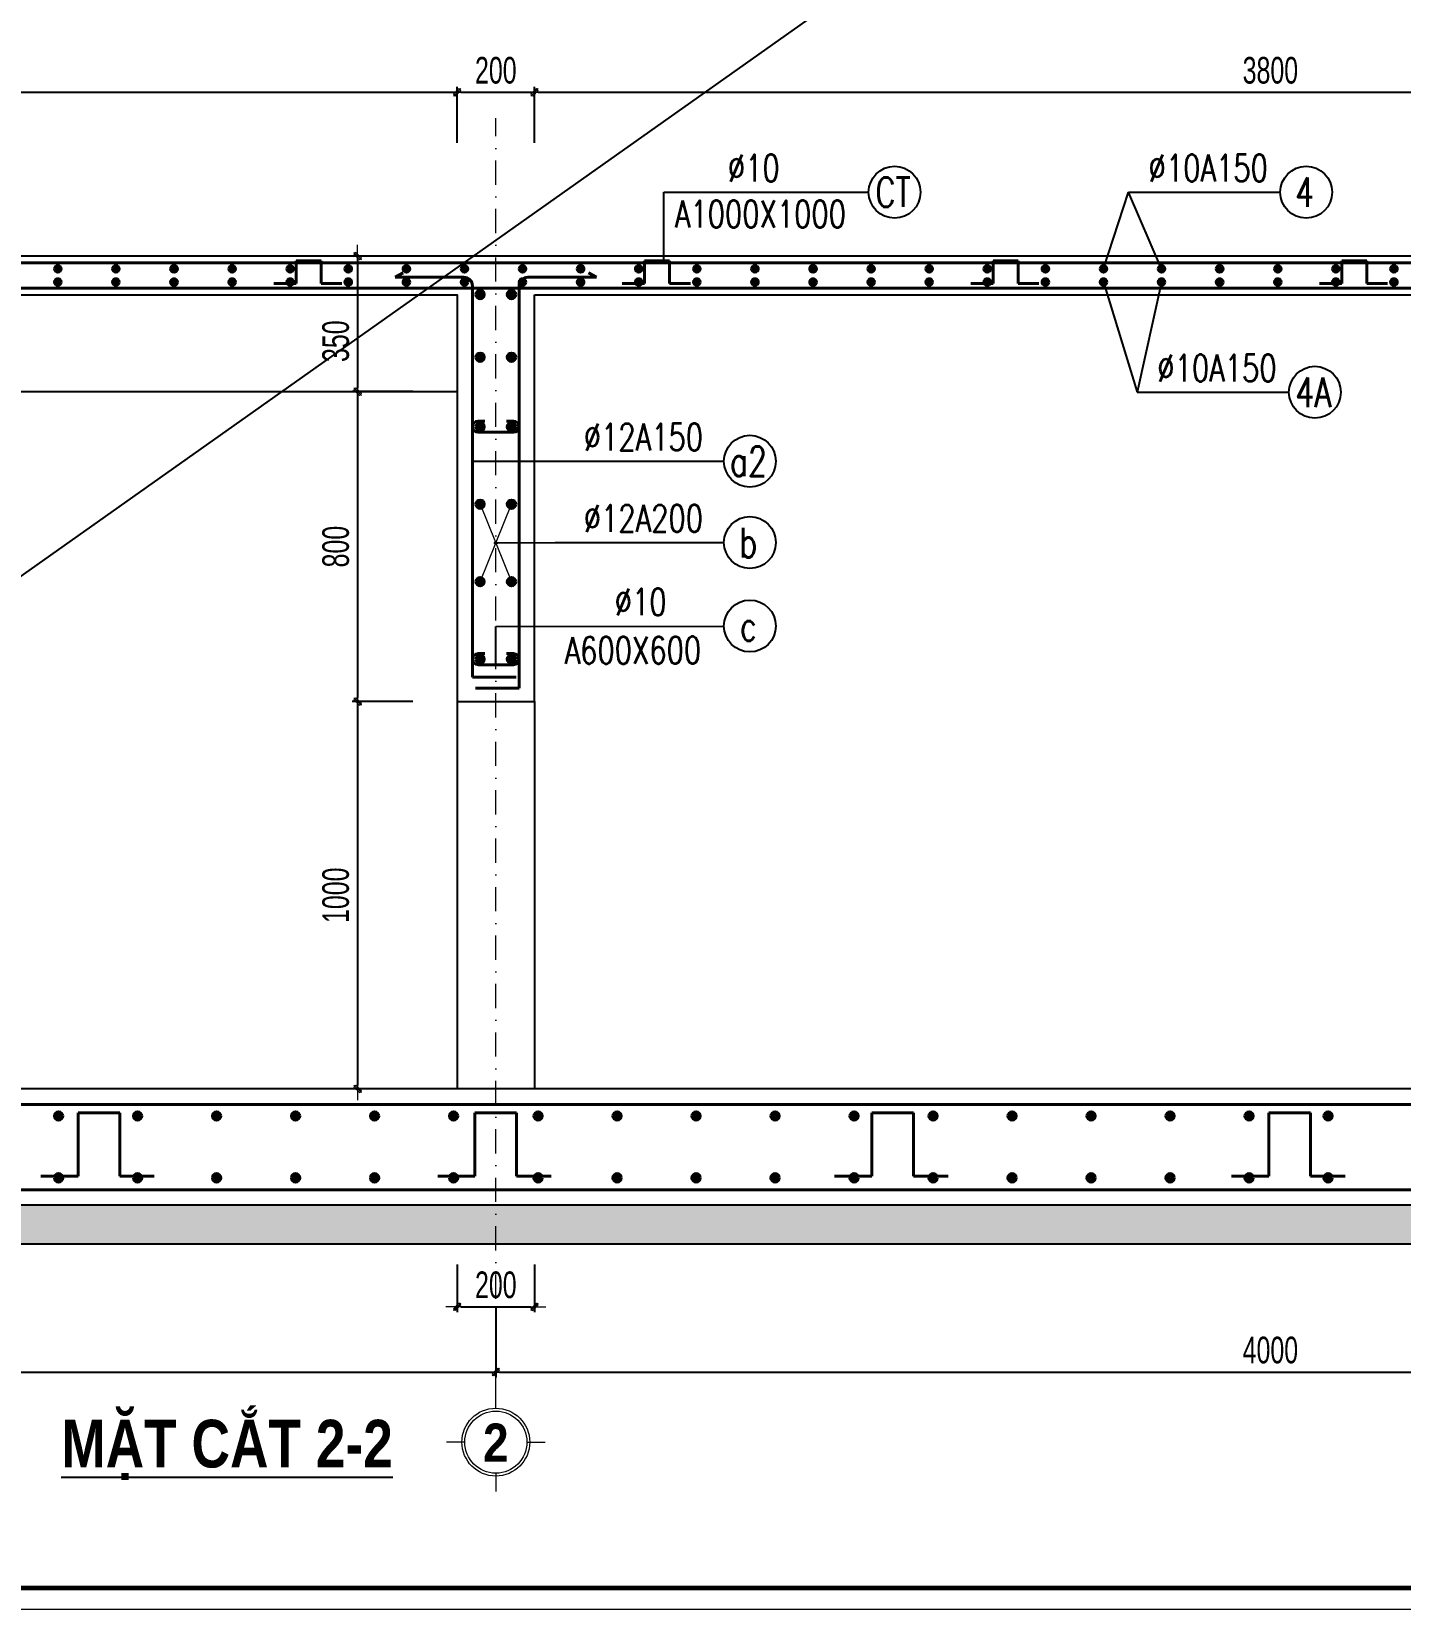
# Model space of a CAD drawing. Extents: x -192823 to 24985, y 78808 to 102574.
# Drawn here: x -57713 to -50644, y 86235 to 94381 of the extents above; entities that cross this region are included whole.
import ezdxf
from ezdxf.enums import TextEntityAlignment as Align

# ---------------------------------------------------------------- set-up
doc = ezdxf.new("R2010")
doc.units = 0
doc.header["$LTSCALE"] = 5
doc.header["$MEASUREMENT"] = 0
doc.header["$PDMODE"] = 3
doc.header["$PDSIZE"] = -5
doc.linetypes.add('DASHDOT', pattern=[1, 0.5, -0.25, 0, -0.25])
doc.layers.get('0').update_dxf_attribs({"linetype": 'CONTINUOUS', "lineweight": 25})
doc.layers.get('DEFPOINTS').update_dxf_attribs({"linetype": 'CONTINUOUS', "lineweight": 9})
for name, color, linetype, lineweight in [('06', 6, 'CONTINUOUS', 40), ('EG Hatch', 252, 'CONTINUOUS', 9), ('EG Net dam3', 1, 'CONTINUOUS', 60), ('EG Text2', 7, 'CONTINUOUS', 20), ('ISO', 153, 'CONTINUOUS', 15), ('Khungten_LCDI', 7, 'CONTINUOUS', 25), ('KICHTHUOC', 167, 'CONTINUOUS', 15), ('LC Dim', 8, 'CONTINUOUS', 18), ('LC ISO', 153, 'CONTINUOUS', 13), ('LC Net dam2', 6, 'CONTINUOUS', 40), ('LC Net thay', 7, 'CONTINUOUS', 25), ('LC Net truc', 79, 'DASHDOT', 13), ('LC Text1', 3, 'CONTINUOUS', 20), ('LC Text2', 7, 'CONTINUOUS', 25), ('Thep', 6, 'CONTINUOUS', 50)]:
    doc.layers.add(name, color=color, linetype=linetype, lineweight=lineweight)
doc.layers.add('KCS_Plotter', color=11, linetype='CONTINUOUS', plot=False)
doc.styles.add('EG 1', font='')
doc.styles.add('HOATBIF', font='hoatbif.shx', dxfattribs={"width": 0.7})
doc.styles.add('Khungten', font='', dxfattribs={"width": 0.9, "height": 5000})
doc.styles.add('LC 1', font='')
doc.styles.add('LC 3', font='vnsimli.shx', dxfattribs={"width": 0.75})
doc.styles.add('LC3', font='', dxfattribs={"width": 0.8})
doc.styles.add('Title', font='', dxfattribs={"width": 0.8})
doc.styles.get('EG 1').set_extended_font_data('.VnAvantH', bold=True)
doc.styles.get('Khungten').set_extended_font_data('.VnAvantH')
doc.styles.get('LC 1').set_extended_font_data('.VnAvantH', bold=True)
doc.styles.get('LC3').set_extended_font_data('.VnArialH', bold=True)
doc.styles.get('Title').set_extended_font_data('.VnBlackH')
doc.dimstyles.new('1-100(1-50)', dxfattribs={"dimscale": 59, "dimtxt": 2.5, "dimasz": 0.35, "dimexe": 0.5, "dimexo": 0, "dimgap": 0.8, "dimtad": 1, "dimdec": 0, "dimzin": 0, "dimdsep": 46, "dimtxsty": 'HOATBIF', "dimblk1": 'DOT', "dimblk2": 'DOT', "dimsah": 1, "dimcen": -1, "dimdle": 1, "dimclrd": 256, "dimclre": 256, "dimclrt": 4, "dimadec": 3, "dimazin": 2, "dimtfac": 0.333333, "dimtdec": 0, "dimtix": 1, "dimtmove": 2, "dimatfit": 3, "dimldrblk": 'DOT', "dimfxl": 1, "dimtvp": 0.833333, "dimtolj": 1, "dimtzin": 0, "dimarcsym": 0})

# ---------------------------------------------------------------- blocks, each defined once
blk = doc.blocks.new('ha tang Nui Beo')
at = {"layer": 'DEFPOINTS', "lineweight": 0}
blk.add_lwpolyline([(-1200, -14850), (-1200, 14850), (40800, 14850), (40800, -14850)], close=True, dxfattribs=at)
at = {"layer": 'Khungten_LCDI', "color": 5, "lineweight": 60}
blk.add_lwpolyline([(0, -14650), (0, 14650), (40600, 14650), (40600, -14650)], close=True, dxfattribs=at)
at = {"color": 7, "style": 'Khungten', "width": 0.8}
for tag, p in [('REVISION', (39499, -10746)), ('NGAYHT', (39546, -11609))]:
    blk.add_attdef(tag, text='', height=200, dxfattribs=at).set_placement(p, align=Align.CENTER)
at = {"layer": 'LC Text1', "style": 'Title', "width": 1.485915}
for tag, p, p2 in [('TENBANVE1', (36913, -8886), (40339, -8886)), ('TENBANVE2', (36913, -9562), (40339, -9562))]:
    blk.add_attdef(tag, text='', height=250, dxfattribs=at).set_placement(p, p2, align=Align.FIT)
at = {"layer": 'LC Text1', "style": 'Title', "width": 0.7}
blk.add_attdef('SOBANVE', text='', height=250, dxfattribs=at).set_placement((39562, -13896), align=Align.CENTER)
blk = doc.blocks.new('thep1')
at = {"layer": '06'}
for p, q in [((-38369, -70304), (-38249, -70304)), ((-38351, -70262), (-38267, -70346)), ((-38351, -70346), (-38267, -70262)), ((-38309, -70244), (-38309, -70364))]:
    blk.add_line(p, q, dxfattribs=at)
blk.add_circle((-38309, -70304), 60, dxfattribs=at)
blk = doc.blocks.new('DOT')
at = {"layer": 'KICHTHUOC'}
blk.add_line((-3, 0), (3, 0), dxfattribs=at)
at = {"layer": 'KICHTHUOC', "color": 4}
blk.add_line((-1, -1), (1, 1), dxfattribs=at)
blk.add_lwpolyline([(0.5, 1), (-1, -0.5), (-0.5, -1), (1, 0.5)], close=True, dxfattribs=at)
blk = doc.blocks.new('*D526')
at = {"layer": 'DEFPOINTS', "color": 0, "transparency": 16777216}
for p in [(-63315.6, 87797.3), (-55315.6, 87797.3), (-55315.6, 87460.6)]:
    blk.add_point(p, dxfattribs=at)
at = {"layer": 'LC Dim', "lineweight": -2, "transparency": 16777216}
for p, q in [((-63315.6, 87797.3), (-63315.6, 87433.1)), ((-55315.6, 87797.3), (-55315.6, 87433.1)), ((-63296.4, 87460.6), (-55334.9, 87460.6))]:
    blk.add_line(p, q, dxfattribs=at)
at = {"layer": 'LC Dim', "lineweight": -2, "transparency": 16777216, "xscale": 19.25, "yscale": 19.25, "zscale": 19.25, "rotation": 180}
blk.add_blockref('DOT', (-63315.6, 87460.6), dxfattribs=at)
at = {"layer": 'LC Dim', "lineweight": -2, "transparency": 16777216, "xscale": 19.25, "yscale": 19.25, "zscale": 19.25}
blk.add_blockref('DOT', (-55315.6, 87460.6), dxfattribs=at)
at = {"layer": 'LC Dim', "color": 4, "transparency": 16777216, "insert": (-59315.6, 87573.3), "char_height": 137.5, "attachment_point": 5, "style": 'HOATBIF'}
blk.add_mtext('\\A1;4000', dxfattribs=at)
blk = doc.blocks.new('TIEUDE1')
at = {"layer": 'EG Text2', "color": 7, "style": 'EG 1'}
blk.add_attdef('TIªU§Ò', text='', height=5, dxfattribs=at).set_placement((0, 0), align=Align.BOTTOM_CENTER)
blk.add_attdef('TL', text='', height=3, dxfattribs=at).set_placement((0, -2), align=Align.TOP_CENTER)
blk = doc.blocks.new('TTRUC')
at = {"layer": 'ISO'}
for p, q in [((0, 6.95), (0, 10.71)), ((-6.37, 0), (-10.13, 0)), ((6.37, 0), (10.13, 0)), ((0, -6.37), (0, -10.13))]:
    blk.add_line(p, q, dxfattribs=at)
blk.add_circle((0, 0), 6.37, dxfattribs=at)
at = {"layer": 'KICHTHUOC'}
blk.add_circle((0, 0), 6.95, dxfattribs=at)
blk = doc.blocks.new('*D529')
at = {"layer": 'DEFPOINTS', "color": 0, "transparency": 16777216}
for p in [(-55315.6, 87797.3), (-47315.6, 87797.3), (-47315.6, 87460.6)]:
    blk.add_point(p, dxfattribs=at)
at = {"layer": 'LC Dim', "lineweight": -2, "transparency": 16777216}
for p, q in [((-55315.6, 87797.3), (-55315.6, 87433.1)), ((-47315.6, 87797.3), (-47315.6, 87433.1)), ((-55296.4, 87460.6), (-47334.9, 87460.6))]:
    blk.add_line(p, q, dxfattribs=at)
at = {"layer": 'LC Dim', "lineweight": -2, "transparency": 16777216, "xscale": 19.25, "yscale": 19.25, "zscale": 19.25, "rotation": 180}
blk.add_blockref('DOT', (-55315.6, 87460.6), dxfattribs=at)
at = {"layer": 'LC Dim', "lineweight": -2, "transparency": 16777216, "xscale": 19.25, "yscale": 19.25, "zscale": 19.25}
blk.add_blockref('DOT', (-47315.6, 87460.6), dxfattribs=at)
at = {"layer": 'LC Dim', "color": 4, "transparency": 16777216, "insert": (-51315.6, 87573.3), "char_height": 137.5, "attachment_point": 5, "style": 'HOATBIF'}
blk.add_mtext('\\A1;4000', dxfattribs=at)
blk = doc.blocks.new('*D530')
at = {"layer": 'DEFPOINTS', "color": 0, "transparency": 16777216}
for p in [(-55515.6, 88016.5), (-55115.6, 88016.5), (-55115.6, 87797.3)]:
    blk.add_point(p, dxfattribs=at)
at = {"layer": 'LC Dim', "lineweight": -2, "transparency": 16777216}
for p, q in [((-55515.6, 88016.5), (-55515.6, 87769.8)), ((-55115.6, 88016.5), (-55115.6, 87769.8)), ((-55496.4, 87797.3), (-55134.9, 87797.3))]:
    blk.add_line(p, q, dxfattribs=at)
at = {"layer": 'LC Dim', "lineweight": -2, "transparency": 16777216, "xscale": 19.25, "yscale": 19.25, "zscale": 19.25, "rotation": 180}
blk.add_blockref('DOT', (-55515.6, 87797.3), dxfattribs=at)
at = {"layer": 'LC Dim', "lineweight": -2, "transparency": 16777216, "xscale": 19.25, "yscale": 19.25, "zscale": 19.25}
blk.add_blockref('DOT', (-55115.6, 87797.3), dxfattribs=at)
at = {"layer": 'LC Dim', "color": 4, "transparency": 16777216, "insert": (-55315.6, 87910.1), "char_height": 137.5, "attachment_point": 5, "style": 'HOATBIF'}
blk.add_mtext('\\A1;200', dxfattribs=at)
blk = doc.blocks.new('*U540')
at = {"layer": 'LC Net dam2', "ltscale": 2}
for p, q in [((-100.8, -163.2), (-100.8, 163.2)), ((-100.8, 163.2), (114.5, 163.2)), ((114.5, 163.2), (114.5, -163.2)), ((-293.3, -163.2), (-100.8, -163.2)), ((114.5, -163.2), (293.3, -163.2))]:
    blk.add_line(p, q, dxfattribs=at)
blk = doc.blocks.new('*U541')
at = {"layer": 'EG Net dam3', "color": 0, "linetype": 'ByBlock', "lineweight": -2}
for p in [(0, 0), (2050, 0), (4100, 0)]:
    blk.add_blockref('*U540', p, dxfattribs=at)
at = {"layer": 'EG Net dam3', "color": 0, "linetype": 'ByBlock', "lineweight": -2, "transparency": 16777216}
for p in [(6150, 0), (8200, 0), (10250, 0), (12300, 0)]:
    blk.add_blockref('*U540', p, dxfattribs=at)
blk = doc.blocks.new('*U542')
at = {"layer": 'LC Net dam2', "ltscale": 2}
for p, q in [((-60.5, -59.2), (-60.5, 59.2)), ((-60.5, 59.2), (68.7, 59.2)), ((68.7, 59.2), (68.7, -59.2)), ((-176, -59.2), (-60.5, -59.2)), ((68.7, -59.2), (176, -59.2))]:
    blk.add_line(p, q, dxfattribs=at)
blk = doc.blocks.new('*U543')
at = {"layer": 'LC Net thay', "color": 0, "linetype": 'ByBlock', "lineweight": -2}
for p in [(0, 0), (1800, 0), (3600, 0)]:
    blk.add_blockref('*U542', p, dxfattribs=at)
at = {"layer": 'LC Net thay', "color": 0, "linetype": 'ByBlock', "lineweight": -2, "transparency": 16777216}
for p in [(5400, 0), (7200, 0), (9000, 0), (10800, 0), (12600, 0)]:
    blk.add_blockref('*U542', p, dxfattribs=at)
blk = doc.blocks.new('*D545')
at = {"layer": 'DEFPOINTS', "color": 0, "transparency": 16777216}
for p in [(-55515.6, 94067.8), (-63115.6, 93806.3), (-55515.6, 93806.3)]:
    blk.add_point(p, dxfattribs=at)
at = {"layer": 'LC Dim', "lineweight": -2, "transparency": 16777216}
for p, q in [((-63115.6, 93806.3), (-63115.6, 94095.3)), ((-55515.6, 93806.3), (-55515.6, 94095.3)), ((-63096.4, 94067.8), (-55534.9, 94067.8))]:
    blk.add_line(p, q, dxfattribs=at)
at = {"layer": 'LC Dim', "lineweight": -2, "transparency": 16777216, "xscale": 19.25, "yscale": 19.25, "zscale": 19.25, "rotation": 180}
blk.add_blockref('DOT', (-63115.6, 94067.8), dxfattribs=at)
at = {"layer": 'LC Dim', "lineweight": -2, "transparency": 16777216, "xscale": 19.25, "yscale": 19.25, "zscale": 19.25}
blk.add_blockref('DOT', (-55515.6, 94067.8), dxfattribs=at)
at = {"layer": 'LC Dim', "color": 4, "transparency": 16777216, "insert": (-59315.6, 94180.6), "char_height": 137.5, "attachment_point": 5, "style": 'HOATBIF'}
blk.add_mtext('\\A1;3800', dxfattribs=at)
blk = doc.blocks.new('*D546')
at = {"layer": 'DEFPOINTS', "color": 0, "transparency": 16777216}
for p in [(-55115.6, 94067.8), (-55515.6, 93806.3), (-55115.6, 93806.3)]:
    blk.add_point(p, dxfattribs=at)
at = {"layer": 'LC Dim', "lineweight": -2, "transparency": 16777216}
for p, q in [((-55515.6, 93806.3), (-55515.6, 94095.3)), ((-55115.6, 93806.3), (-55115.6, 94095.3)), ((-55496.4, 94067.8), (-55134.9, 94067.8))]:
    blk.add_line(p, q, dxfattribs=at)
at = {"layer": 'LC Dim', "lineweight": -2, "transparency": 16777216, "xscale": 19.25, "yscale": 19.25, "zscale": 19.25, "rotation": 180}
blk.add_blockref('DOT', (-55515.6, 94067.8), dxfattribs=at)
at = {"layer": 'LC Dim', "lineweight": -2, "transparency": 16777216, "xscale": 19.25, "yscale": 19.25, "zscale": 19.25}
blk.add_blockref('DOT', (-55115.6, 94067.8), dxfattribs=at)
at = {"layer": 'LC Dim', "color": 4, "transparency": 16777216, "insert": (-55315.6, 94180.6), "char_height": 137.5, "attachment_point": 5, "style": 'HOATBIF'}
blk.add_mtext('\\A1;200', dxfattribs=at)
blk = doc.blocks.new('*D547')
at = {"layer": 'DEFPOINTS', "color": 0, "transparency": 16777216}
for p in [(-47515.6, 94067.8), (-55115.6, 93806.3), (-47515.6, 93806.3)]:
    blk.add_point(p, dxfattribs=at)
at = {"layer": 'LC Dim', "lineweight": -2, "transparency": 16777216}
for p, q in [((-55115.6, 93806.3), (-55115.6, 94095.3)), ((-47515.6, 93806.3), (-47515.6, 94095.3)), ((-55096.4, 94067.8), (-47534.9, 94067.8))]:
    blk.add_line(p, q, dxfattribs=at)
at = {"layer": 'LC Dim', "lineweight": -2, "transparency": 16777216, "xscale": 19.25, "yscale": 19.25, "zscale": 19.25, "rotation": 180}
blk.add_blockref('DOT', (-55115.6, 94067.8), dxfattribs=at)
at = {"layer": 'LC Dim', "lineweight": -2, "transparency": 16777216, "xscale": 19.25, "yscale": 19.25, "zscale": 19.25}
blk.add_blockref('DOT', (-47515.6, 94067.8), dxfattribs=at)
at = {"layer": 'LC Dim', "color": 4, "transparency": 16777216, "insert": (-51315.6, 94180.6), "char_height": 137.5, "attachment_point": 5, "style": 'HOATBIF'}
blk.add_mtext('\\A1;3800', dxfattribs=at)
blk = doc.blocks.new('*D587')
at = {"layer": 'DEFPOINTS', "color": 0, "transparency": 16777216}
for p in [(-55744.3, 90922.2), (-56029.2, 88922.2), (-55744.3, 88922.2)]:
    blk.add_point(p, dxfattribs=at)
at = {"layer": 'LC Dim', "lineweight": -2, "transparency": 16777216}
for p, q in [((-55744.3, 90922.2), (-56056.7, 90922.2)), ((-56029.2, 90902.9), (-56029.2, 88941.4)), ((-55744.3, 88922.2), (-56056.7, 88922.2))]:
    blk.add_line(p, q, dxfattribs=at)
at = {"layer": 'LC Dim', "lineweight": -2, "transparency": 16777216, "xscale": 19.25, "yscale": 19.25, "zscale": 19.25}
for p, rotation in [((-56029.2, 90922.2), 90), ((-56029.2, 88922.2), 270)]:
    blk.add_blockref('DOT', p, dxfattribs=dict(at, rotation=rotation))
at = {"layer": 'LC Dim', "color": 4, "transparency": 16777216, "insert": (-56142, 89922.2), "char_height": 137.5, "attachment_point": 5, "rotation": 90, "style": 'HOATBIF'}
blk.add_mtext('\\A1;1000', dxfattribs=at)
blk = doc.blocks.new('*D588')
at = {"layer": 'DEFPOINTS', "color": 0, "transparency": 16777216}
for p in [(-55744.3, 92522.2), (-56029.2, 90922.2), (-55744.3, 90922.2)]:
    blk.add_point(p, dxfattribs=at)
at = {"layer": 'LC Dim', "lineweight": -2, "transparency": 16777216}
for p, q in [((-55744.3, 92522.2), (-56056.7, 92522.2)), ((-56029.2, 92502.9), (-56029.2, 90941.4)), ((-55744.3, 90922.2), (-56056.7, 90922.2))]:
    blk.add_line(p, q, dxfattribs=at)
at = {"layer": 'LC Dim', "lineweight": -2, "transparency": 16777216, "xscale": 19.25, "yscale": 19.25, "zscale": 19.25}
for p, rotation in [((-56029.2, 92522.2), 90), ((-56029.2, 90922.2), 270)]:
    blk.add_blockref('DOT', p, dxfattribs=dict(at, rotation=rotation))
at = {"layer": 'LC Dim', "color": 4, "transparency": 16777216, "insert": (-56142, 91722.2), "char_height": 137.5, "attachment_point": 5, "rotation": 90, "style": 'HOATBIF'}
blk.add_mtext('\\A1;800', dxfattribs=at)
blk = doc.blocks.new('*D589')
at = {"layer": 'DEFPOINTS', "color": 0, "transparency": 16777216}
for p in [(-55744.3, 93222.2), (-56029.2, 92522.2), (-55744.3, 92522.2)]:
    blk.add_point(p, dxfattribs=at)
at = {"layer": 'LC Dim', "lineweight": -2, "transparency": 16777216}
for p, q in [((-55744.3, 93222.2), (-56056.7, 93222.2)), ((-56029.2, 93202.9), (-56029.2, 92541.4)), ((-55744.3, 92522.2), (-56056.7, 92522.2))]:
    blk.add_line(p, q, dxfattribs=at)
at = {"layer": 'LC Dim', "lineweight": -2, "transparency": 16777216, "xscale": 19.25, "yscale": 19.25, "zscale": 19.25}
for p, rotation in [((-56029.2, 93222.2), 90), ((-56029.2, 92522.2), 270)]:
    blk.add_blockref('DOT', p, dxfattribs=dict(at, rotation=rotation))
at = {"layer": 'LC Dim', "color": 4, "transparency": 16777216, "insert": (-56142, 92782.8), "char_height": 137.5, "attachment_point": 5, "rotation": 90, "style": 'HOATBIF'}
blk.add_mtext('\\A1;350', dxfattribs=at)

msp = doc.modelspace()

# ---------------------------------------------------------------- hatches: boundary and pattern name
at = {"layer": 'EG Hatch'}
h = msp.add_hatch(dxfattribs=at)
h.set_pattern_fill('AR-CONC', color=256, scale=30, style=0)
h.set_pattern_definition([(50, (55361.52, -90476.88), (215.17805, -18.82564), [22.5, -247.5]), (355, (55361.52, -90476.88), (-41.6254, 225.65764), [18, -198]), (100.4514, (55379.46, -90478.45), (173.55281, 206.83186), [19.12206, -210.34263]), (46.1842, (55361.52, -90416.88), (320.1723, -49.6557), [33.75, -371.25]), (96.6356, (55388.2, -90421.02), (280.3988, 292.23536), [28.6831, -315.5139]), (351.1842, (55361.52, -90416.88), (280.3986, 292.2356), [27, -297]), (21, (55391.52, -90431.88), (179.07212, -120.78567), [22.5, -247.5]), (326, (55391.52, -90431.88), (72.9946, 217.54501), [18, -198]), (71.4514, (55406.45, -90441.95), (252.06679, 96.75915), [19.12206, -210.34263]), (37.5, (55361.524, -90476.88), (3.647957, 99.868156), [0, -195.6, 0, -201, 0, -198.75]), (7.5, (55361.52, -90476.88), (78.92086, 118.323514), [0, -114.6, 0, -191.1, 0, -75.75]), (327.5, (55294.62, -90476.88), (160.14673, -6.766462), [0, -75, 0, -234, 0, -310.5]), (317.5, (55264.62, -90476.88), (174.95585, 30.031495), [0, -97.5, 0, -155.4, 0, -220.5])])
h.paths.add_polyline_path([(-46515.6, 88122.2), (-46515.6, 88322.2), (-46715.6, 88322.2), (-63915.6, 88322.2), (-64115.6, 88322.2), (-64115.6, 88122.2)])

# ---------------------------------------------------------------- linework, layer by layer
at = {"layer": 'KCS_Plotter'}
msp.add_line((-65312.7, 86234.9), (-42215.1, 102568.2), dxfattribs=at)
at = {"layer": 'LC ISO'}
for p, q in [((-55396.7, 91941.1), (-55234.5, 91541.1)), ((-55396.7, 91541.1), (-55234.5, 91941.1))]:
    msp.add_line(p, q, dxfattribs=at)
at = {"layer": 'LC Net dam2', "ltscale": 2}
for p, q in [((-63469.2, 93187.2), (-47162.1, 93187.2)), ((-55836, 93112.9), (-55794, 93135.7)), ((-54795.2, 93112.9), (-54837.2, 93135.7)), ((-47175.3, 93057.2), (-63455.9, 93057.2)), ((-55481, 93112.9), (-55836, 93112.9)), ((-55436, 93067.9), (-55436, 91048.7, 0)), ((-55195.2, 93067.9), (-55195.2, 90991.6, 0)), ((-55150.2, 93112.9), (-54795.2, 93112.9)), ((-55436, 91048.7, 0), (-55210.3, 91048.7, 0)), ((-55195.2, 90991.6, 0), (-55421, 90991.6, 0)), ((-63826.3, 88842.5), (-46815.5, 88842.5)), ((-46819.5, 88401.8), (-63822.3, 88401.8))]:
    msp.add_line(p, q, dxfattribs=at)
at = {"layer": 'LC Net dam2', "ltscale": 2, "elevation": 0}
for points in [[(-55371.6, 92369.9), (-55407.6, 92369.9, 1), (-55407.6, 92312.3), (-55224.8, 92312.3, 1), (-55224.8, 92369.9), (-55260.8, 92369.9)], [(-55371.6, 91169.9), (-55407.6, 91169.9, 1), (-55407.6, 91112.3), (-55224.8, 91112.3, 1), (-55224.8, 91169.9), (-55260.8, 91169.9)]]:
    msp.add_lwpolyline(points, format="xyb", dxfattribs=at)
at = {"layer": 'LC Net dam2', "ltscale": 2}
for centre, start, end in [((-55481, 93067.9, 0), 0.00017, 90), ((-55150.2, 93067.9, 0), 90, 179.99983)]:
    msp.add_arc(centre, 45, start, end, dxfattribs=at)
at = {"layer": 'LC Net thay'}
for p, q in [((-51065.6, 93222.2), (-63515.6, 93222.2)), ((-47115.6, 93222.2), (-51065.6, 93222.2)), ((-55115.6, 90922.2), (-55115.6, 93022.2)), ((-63115.6, 92522.2), (-55515.6, 92522.2)), ((-55515.6, 90922.2), (-55115.6, 90922.2)), ((-55515.6, 90922.2), (-55515.6, 88922.2)), ((-55115.6, 90922.2), (-55115.6, 88922.2)), ((-47915.6, 88922.2), (-62715.6, 88922.2)), ((-46715.6, 88322.2), (-63915.6, 88322.2)), ((-64115.6, 88122.2), (-46515.6, 88122.2))]:
    msp.add_line(p, q, dxfattribs=at)
at = {"layer": 'LC Net thay', "elevation": 0}
for points in [[(-63115.6, 89322.2), (-63115.6, 93022.2), (-55515.6, 93022.2), (-55515.6, 90922.2)], [(-55115.6, 93022.2), (-47515.6, 93022.2), (-47515.6, 89322.2)]]:
    msp.add_lwpolyline(points, dxfattribs=at)
at = {"layer": 'LC Net truc', "ltscale": 50}
msp.add_line((-55315.6, 87338.3), (-55315.6, 93934.2), dxfattribs=at)
at = {"layer": 'LC Text2', "ltscale": 100}
for centre in [(-53256.4, 93552.1), (-51130.7, 93552.1), (-51085.8, 92519.2), (-54003.6, 92163, 0), (-54003.6, 91743.2, 0), (-54003.6, 91312.1, 0)]:
    msp.add_circle(centre, 133.8, dxfattribs=at)

# ---------------------------------------------------------------- block references
at = {"layer": 'EG Net dam3'}
msp.add_blockref('*U541', (-61472.5, 88635.5), dxfattribs=at)
at = {"layer": 'LC ISO', "xscale": 25.19610490049305, "yscale": 25.19610490049305, "zscale": 25.19610490049305}
msp.add_blockref('TTRUC', (-55315.6, 87098.6), dxfattribs=at)
at = {"layer": 'LC Net thay', "xscale": 0.5499438690155207, "yscale": 0.5499438690155207, "zscale": 0.5499438690155207}
msp.add_blockref('ha tang Nui Beo', (-64652.8, 94401.5), dxfattribs=at)
at = {"layer": 'LC Net thay'}
msp.add_blockref('*U543', (-61686.8, 93139.2), dxfattribs=at)
at = {"layer": 'LC Text2'}
ref = msp.add_blockref('TIEUDE1', (-56703.5, 86893.9), dxfattribs=dict(at, xscale=50.00000000009664, yscale=50.00000000009664, zscale=50.00000000009664))
ref.add_attrib('TIªU§Ò', '%%UmÆt c¾t 2-2', dxfattribs={"color": 7, "height": 246.221, "style": 'LC3', "width": 0.8}).set_placement((-56703.5, 86893.9), align=Align.BOTTOM_CENTER)
at = {"layer": 'Thep'}
for p, xscale, yscale, zscale, rotation in [((-77825.1, 82123.3), -0.2879999999888242, 0.2880000000447036, 0.288, 90), ((-77525.1, 82123.3), -0.2879999999888242, 0.2880000000447036, 0.288, 90), ((-77225.1, 82123.3), -0.2879999999888242, 0.2880000000447036, 0.288, 90), ((-76925.1, 82123.3), -0.2879999999888242, 0.2880000000447036, 0.288, 90), ((-76625.1, 82123.3), -0.2879999999888242, 0.2880000000447036, 0.288, 90), ((-76325.1, 82123.3), -0.2879999999888242, 0.2880000000447036, 0.288, 90), ((-76025.1, 82123.3), -0.2879999999888242, 0.2880000000447036, 0.288, 90), ((-75725.1, 82123.3), -0.2879999999888242, 0.2880000000447036, 0.288, 90), ((-75425.1, 82123.3), -0.2879999999888242, 0.2880000000447036, 0.288, 90), ((-75125.1, 82123.3), -0.2879999999888242, 0.2880000000447036, 0.288, 90), ((-74825.1, 82123.3), -0.2879999999888242, 0.2880000000447036, 0.288, 90), ((-74525.1, 82123.3), -0.2879999999888242, 0.2880000000447036, 0.288, 90), ((-74225.1, 82123.3), -0.2879999999888242, 0.2880000000447036, 0.288, 90), ((-73925.1, 82123.3), -0.2879999999888242, 0.2880000000447036, 0.288, 90), ((-73625.1, 82123.3), -0.2879999999888242, 0.2880000000447036, 0.288, 90), ((-73325.1, 82123.3), -0.2879999999888242, 0.2880000000447036, 0.288, 90), ((-73025.1, 82123.3), -0.2879999999888242, 0.2880000000447036, 0.288, 90), ((-72725.1, 82123.3), -0.2879999999888242, 0.2880000000447036, 0.288, 90), ((-72425.1, 82123.3), -0.2879999999888242, 0.2880000000447036, 0.288, 90), ((-72125.1, 82123.3), -0.2879999999888242, 0.2880000000447036, 0.288, 90), ((-71825.1, 82123.3), -0.2879999999888242, 0.2880000000447036, 0.288, 90), ((-71525.1, 82123.3), -0.2879999999888242, 0.2880000000447036, 0.288, 90), ((-71225.1, 82123.3), -0.2879999999888242, 0.2880000000447036, 0.288, 90), ((-70925.1, 82123.3), -0.2879999999888242, 0.2880000000447036, 0.288, 90), ((-77825.1, 104121), 0.2879999999888242, 0.2879999999888242, 0.2879999999888242, 90.00000000000001), ((-77525.1, 104121), 0.2879999999888242, 0.2879999999888242, 0.2879999999888242, 90.00000000000001), ((-77225.1, 104121), 0.2879999999888242, 0.2879999999888242, 0.2879999999888242, 90.00000000000001), ((-76925.1, 104121), 0.2879999999888242, 0.2879999999888242, 0.2879999999888242, 90.00000000000001), ((-76625.1, 104121), 0.2879999999888242, 0.2879999999888242, 0.2879999999888242, 90.00000000000001), ((-76325.1, 104121), 0.2879999999888242, 0.2879999999888242, 0.2879999999888242, 90.00000000000001), ((-76025.1, 104121), 0.2879999999888242, 0.2879999999888242, 0.2879999999888242, 90.00000000000001), ((-75725.1, 104121), 0.2879999999888242, 0.2879999999888242, 0.2879999999888242, 90.00000000000001), ((-30087.3, 106814.9), -0.3599999999860302, 0.3599999999860302, 0.3599999999860302, 270), ((-80544, 106814.9), 0.3599999999860302, 0.3599999999860302, 0.3599999999860302, 90.00000000000001), ((-75425.1, 104121), 0.2879999999888242, 0.2879999999888242, 0.2879999999888242, 90.00000000000001), ((-75125.1, 104121), 0.2879999999888242, 0.2879999999888242, 0.2879999999888242, 90.00000000000001), ((-74825.1, 104121), 0.2879999999888242, 0.2879999999888242, 0.2879999999888242, 90.00000000000001), ((-74525.1, 104121), 0.2879999999888242, 0.2879999999888242, 0.2879999999888242, 90.00000000000001), ((-74225.1, 104121), 0.2879999999888242, 0.2879999999888242, 0.2879999999888242, 90.00000000000001), ((-73925.1, 104121), 0.2879999999888242, 0.2879999999888242, 0.2879999999888242, 90.00000000000001), ((-73625.1, 104121), 0.2879999999888242, 0.2879999999888242, 0.2879999999888242, 90.00000000000001), ((-73325.1, 104121), 0.2879999999888242, 0.2879999999888242, 0.2879999999888242, 90.00000000000001), ((-73025.1, 104121), 0.2879999999888242, 0.2879999999888242, 0.2879999999888242, 90.00000000000001), ((-72725.1, 104121), 0.2879999999888242, 0.2879999999888242, 0.2879999999888242, 90.00000000000001), ((-72425.1, 104121), 0.2879999999888242, 0.2879999999888242, 0.2879999999888242, 90.00000000000001), ((-72125.1, 104121), 0.2879999999888242, 0.2879999999888242, 0.2879999999888242, 90.00000000000001), ((-71825.1, 104121), 0.2879999999888242, 0.2879999999888242, 0.2879999999888242, 90.00000000000001), ((-71525.1, 104121), 0.2879999999888242, 0.2879999999888242, 0.2879999999888242, 90.00000000000001), ((-71225.1, 104121), 0.2879999999888242, 0.2879999999888242, 0.2879999999888242, 90.00000000000001), ((-70925.1, 104121), 0.2879999999888242, 0.2879999999888242, 0.2879999999888242, 90.00000000000001), ((-30087.3, 106491.4), -0.3599999999860302, 0.3599999999860302, 0.3599999999860302, 270), ((-80544, 106491.4), 0.3599999999860302, 0.3599999999860302, 0.3599999999860302, 90.00000000000001), ((-30087.3, 106132.4), -0.3599999999860302, 0.3599999999860302, 0.3599999999860302, 270), ((-80544, 106132.4), 0.3599999999860302, 0.3599999999860302, 0.3599999999860302, 90.00000000000001), ((-30087.3, 105732.4), -0.3599999999860302, 0.3599999999860302, 0.3599999999860302, 270), ((-80544, 105732.4), 0.3599999999860302, 0.3599999999860302, 0.3599999999860302, 90.00000000000001), ((-30087.3, 105332.4), -0.3599999999860302, 0.3599999999860302, 0.3599999999860302, 270), ((-80544, 105332.4), 0.3599999999860302, 0.3599999999860302, 0.3599999999860302, 90.00000000000001), ((-30087.3, 104932.4), -0.3599999999860302, 0.3599999999860302, 0.3599999999860302, 270), ((-80544, 104932.4), 0.3599999999860302, 0.3599999999860302, 0.3599999999860302, 90.00000000000001), ((-43782.5, 63153.8), -0.3599999999860302, 0.3599999999860302, 0.3599999999860302, 180), ((-43374.5, 63153.8), -0.3599999999860302, 0.3599999999860302, 0.3599999999860302, 180), ((-42966.5, 63153.8), -0.3599999999860302, 0.3599999999860302, 0.3599999999860302, 180), ((-42558.5, 63153.8), -0.3599999999860302, 0.3599999999860302, 0.3599999999860302, 180), ((-42150.5, 63153.8), -0.3599999999860302, 0.3599999999860302, 0.3599999999860302, 180), ((-41742.5, 63153.8), -0.3599999999860302, 0.3599999999860302, 0.3599999999860302, 180), ((-68888.8, 63153.8), 0.3599999999860302, 0.3599999999860302, 0.3599999999860302, 180), ((-68480.8, 63153.8), 0.3599999999860302, 0.3599999999860302, 0.3599999999860302, 180), ((-68072.8, 63153.8), 0.3599999999860302, 0.3599999999860302, 0.3599999999860302, 180), ((-67664.8, 63153.8), 0.3599999999860302, 0.3599999999860302, 0.3599999999860302, 180), ((-67256.8, 63153.8), 0.3599999999860302, 0.3599999999860302, 0.3599999999860302, 180), ((-66848.8, 63153.8), 0.3599999999860302, 0.3599999999860302, 0.3599999999860302, 180), ((-66440.8, 63153.8), 0.3599999999860302, 0.3599999999860302, 0.3599999999860302, 180), ((-66032.8, 63153.8), 0.3599999999860302, 0.3599999999860302, 0.3599999999860302, 180), ((-65624.8, 63153.8), 0.3599999999860302, 0.3599999999860302, 0.3599999999860302, 180), ((-65216.8, 63153.8), 0.3599999999860302, 0.3599999999860302, 0.3599999999860302, 180), ((-64808.8, 63153.8), 0.3599999999860302, 0.3599999999860302, 0.3599999999860302, 180)]:
    msp.add_blockref('thep1', p, dxfattribs=dict(at, xscale=xscale, yscale=yscale, zscale=zscale, rotation=rotation))
at = {"layer": 'Thep', "yscale": 0.3599999999860302, "zscale": 0.3599999999860302}
for p, xscale in [((-43782.5, 114092.1), 0.3599999999860302), ((-43374.5, 114092.1), 0.3599999999860302), ((-42966.5, 114092.1), 0.3599999999860302), ((-42558.5, 114092.1), 0.3599999999860302), ((-42150.5, 114092.1), 0.3599999999860302), ((-41742.5, 114092.1), 0.3599999999860302), ((-68888.8, 114092.1), -0.3599999999860302), ((-68480.8, 114092.1), -0.3599999999860302), ((-68072.8, 114092.1), -0.3599999999860302), ((-67664.8, 114092.1), -0.3599999999860302), ((-67256.8, 114092.1), -0.3599999999860302), ((-66848.8, 114092.1), -0.3599999999860302), ((-66440.8, 114092.1), -0.3599999999860302), ((-66032.8, 114092.1), -0.3599999999860302), ((-65624.8, 114092.1), -0.3599999999860302), ((-65216.8, 114092.1), -0.3599999999860302), ((-64808.8, 114092.1), -0.3599999999860302)]:
    msp.add_blockref('thep1', p, dxfattribs=dict(at, xscale=xscale))

# ---------------------------------------------------------------- texts
at = {"layer": 'LC Text1', "ltscale": 0.2, "style": 'LC 1', "width": 0.9}
msp.add_text('2', height=197.3, dxfattribs=at).set_placement((-55315.6, 86938.1), align=Align.BOTTOM_CENTER)
at = {"layer": 'LC Text2', "linetype": 'ByBlock', "style": 'LC 3', "width": 0.75}
for s, p in [('%%C10', (-54117.3, 93607.5)), ('%%C10A150', (-51944.5, 93607.5)), ('A1000X1000', (-54391.3, 93369.7)), ('%%C10A150', (-51899.6, 92574.7)), ('%%C12A150', (-54861.5, 92218.4, 0)), ('%%C12A200', (-54861.5, 91798.7, 0)), ('%%C10', (-54701.8, 91367.5, 0))]:
    msp.add_text(s, height=138.89, dxfattribs=at).set_placement(p)
at = {"layer": 'LC Text2', "ltscale": 100, "style": 'LC 3', "width": 0.75}
for s, height, p in [('CT', 152.78, (-53264, 93552.1)), ('4', 152.8, (-51138.3, 93552.1)), ('4A', 152.78, (-51093.3, 92519.2)), ('a2', 152.78, (-54011.1, 92163, 0)), ('b', 152.8, (-54011.1, 91743.2, 0)), ('c', 152.8, (-54011.1, 91312.1, 0))]:
    msp.add_text(s, height=height, dxfattribs=at).set_placement(p, align=Align.MIDDLE_CENTER)
at = {"layer": 'LC Text2', "linetype": 'ByBlock', "style": 'LC 3', "width": 0.75}
msp.add_text('A600X600', height=138.89, rotation=0.18972, dxfattribs=at).set_placement((-54960.2, 91116.2, 0))

# ---------------------------------------------------------------- dimensions: what is measured, and where the dimension line sits
at = {"layer": 'LC Dim'}
for base, p1, p2, picture, middle in [((-55515.6, 94067.8), (-63115.6, 93806.3), (-55515.6, 93806.3), '*D545', (-59315.6, 94180.6)), ((-55115.6, 94067.8), (-55515.6, 93806.3), (-55115.6, 93806.3), '*D546', (-55315.6, 94180.6)), ((-47515.6, 94067.8), (-55115.6, 93806.3), (-47515.6, 93806.3), '*D547', (-51315.6, 94180.6)), ((-55115.6, 87797.3), (-55515.6, 88016.5), (-55115.6, 88016.5), '*D530', (-55315.6, 87910.1)), ((-55315.6, 87460.6), (-63315.6, 87797.3), (-55315.6, 87797.3), '*D526', (-59315.6, 87573.3)), ((-47315.6, 87460.6), (-55315.6, 87797.3), (-47315.6, 87797.3), '*D529', (-51315.6, 87573.3))]:
    dim = msp.add_linear_dim(base=base, p1=p1, p2=p2, dimstyle='1-100(1-50)', override={"dimscale": 55, "dimlfac": 0.5}, dxfattribs=at)
    dim.commit()
    dim.dimension.update_dxf_attribs({"geometry": picture, "text_midpoint": middle})
dim = msp.add_linear_dim(base=(-56029.2, 92522.2), p1=(-55744.3, 93222.2), p2=(-55744.3, 92522.2), angle=90, dimstyle='1-100(1-50)', override={"dimscale": 55, "dimlfac": 0.5}, dxfattribs=at)
dim.commit()
dim.dimension.update_dxf_attribs({"geometry": '*D589', "text_midpoint": (-56142, 92782.8), "dimtype": 160})
for base, p1, p2, picture, middle in [((-56029.2, 90922.2), (-55744.3, 92522.2), (-55744.3, 90922.2), '*D588', (-56142, 91722.2)), ((-56029.2, 88922.2), (-55744.3, 90922.2), (-55744.3, 88922.2), '*D587', (-56142, 89922.2))]:
    dim = msp.add_linear_dim(base=base, p1=p1, p2=p2, angle=90, dimstyle='1-100(1-50)', override={"dimscale": 55, "dimlfac": 0.5}, dxfattribs=at)
    dim.commit()
    dim.dimension.update_dxf_attribs({"geometry": picture, "text_midpoint": middle})

# ---------------------------------------------------------------- leaders
at = {"layer": 'LC ISO'}
for points in [[(-54448, 93198.4), (-54448, 93552.1), (-53390.2, 93552.1)], [(-52177.5, 93156.3), (-52048.3, 93552.1), (-51264.5, 93552.1)], [(-51877.5, 93156.3), (-52048.3, 93552.1), (-51264.5, 93552.1)], [(-52177.5, 93088), (-52003.3, 92519.2), (-51219.5, 92519.2)], [(-51877.5, 93088), (-52003.3, 92519.2), (-51219.5, 92519.2)], [(-55436, 92163, 0), (-55009.5, 92163, 0), (-54137.3, 92163, 0)], [(-55195.2, 92163, 0), (-54137.3, 92163, 0)], [(-55319.7, 91741.1, 0), (-55009.5, 91743.2, 0), (-54137.3, 91743.2, 0)], [(-55316.2, 91112.3, 0), (-55315.6, 91310.4, 0), (-54137.3, 91312.1, 0)]]:
    msp.add_leader(points, dimstyle='1-100(1-50)', override={"dimasz": 0.25, "dimtad": 0}, dxfattribs=at)

doc.saveas('drawing.dxf')
